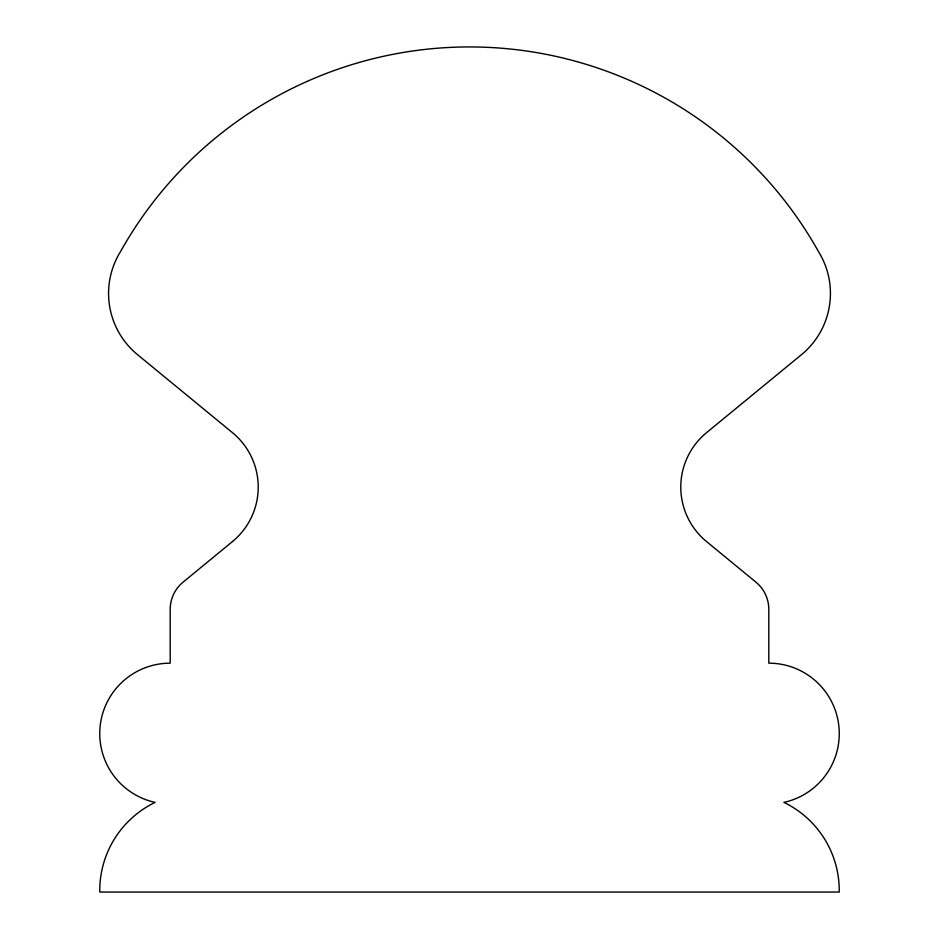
<?xml version="1.0" encoding="UTF-8"?>
<svg xmlns="http://www.w3.org/2000/svg" width="939" height="939" viewBox="0 0 939 939"><rect width="100%" height="100%" fill="white"/><g stroke="black" fill="none" stroke-linecap="round" stroke-linejoin="round"><path stroke-width="1.41" d="M232.52 541.51L183.046 582.18A35.213 35.213 0 0 0 170.194 609.376L170.194 663.169A70.425 70.425 0 0 0 155.099 802.387A97.879 97.879 0 0 0 99.769 892.05L839.231 892.05A97.879 97.879 0 0 0 783.901 802.387A70.425 70.425 0 0 0 768.806 663.169L768.806 609.376A35.213 35.213 0 0 0 755.954 582.18L706.48 541.51A70.425 70.425 0 0 1 706.504 432.691L801.483 354.66A79.228 79.228 0 0 0 818.456 251.546A399.873 399.873 0 0 0 120.544 251.546A79.228 79.228 0 0 0 137.517 354.66L232.496 432.691A70.425 70.425 0 0 1 232.52 541.51"/></g></svg>
